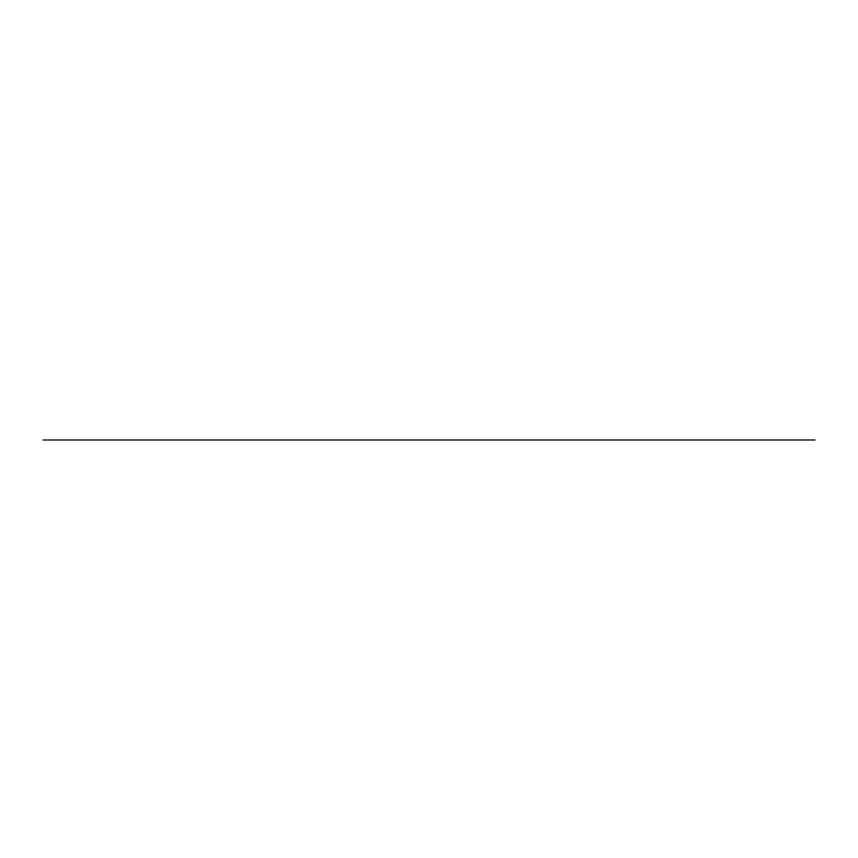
<?xml version="1.0" encoding="UTF-8"?>
<svg xmlns="http://www.w3.org/2000/svg" width="858" height="858" viewBox="0 0 858 858"><rect width="100%" height="100%" fill="white"/><g stroke="black" fill="none" stroke-linecap="round" stroke-linejoin="round"><path stroke-width="1.29" d="M42.9 439.993L815.1 439.993"/></g></svg>
